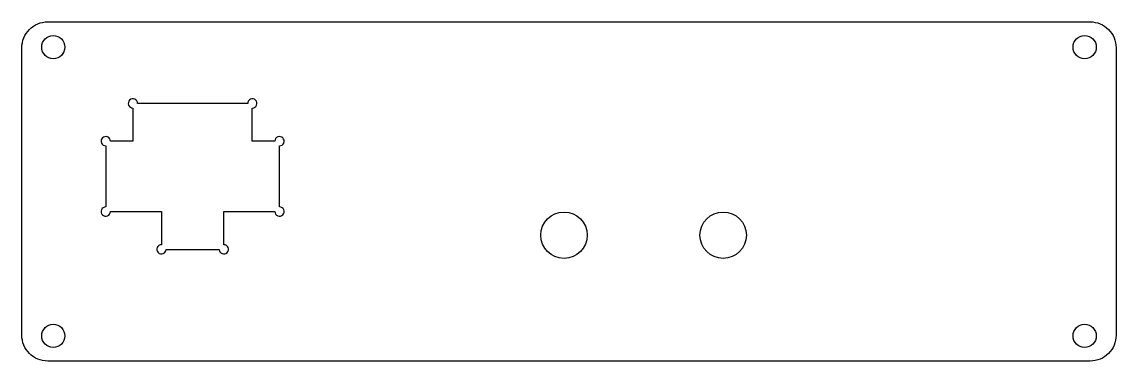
# Model space of a CAD drawing. Header units: millimetres. Extents: x 150 to 315, y -2 to 49.
import ezdxf

# ---------------------------------------------------------------- set-up
doc = ezdxf.new("R2010")
doc.units = ezdxf.units.MM
doc.layers.get('0').update_dxf_attribs({"linetype": 'CONTINUOUS'})

msp = doc.modelspace()

# ---------------------------------------------------------------- linework, layer by layer
for points in [[(154.02, -1.73, -0.414214), (150.12, 2.17), (150.12, 45.5, -0.414214), (154.02, 49.4), (311.22, 49.4, -0.414214), (315.12, 45.5), (315.12, 2.17, -0.414214), (311.22, -1.73)], [(188.97, 21.51), (188.97, 30.71, 2.414214), (188.27, 31.41), (184.87, 31.41), (184.87, 36.41, 2.414214), (184.17, 37.11), (167.57, 37.11, 2.414214), (166.87, 36.41), (166.87, 31.41), (163.47, 31.41, 2.414214), (162.77, 30.71), (162.77, 21.51, 2.414214), (163.47, 20.81), (171.17, 20.81), (171.17, 15.81, 2.414214), (171.87, 15.11), (179.87, 15.11, 2.414214), (180.57, 15.81), (180.57, 20.81), (188.27, 20.81, 2.414214)]]:
    msp.add_lwpolyline(points, format="xyb", close=True)
for centre, radius in [((154.86, 45.59), 1.75), ((310.38, 45.59), 1.75), ((231.87, 17.24), 3.5), ((255.87, 17.24), 3.5), ((154.86, 2.07), 1.75), ((310.38, 2.07), 1.75)]:
    msp.add_circle(centre, radius)

doc.saveas('drawing.dxf')
